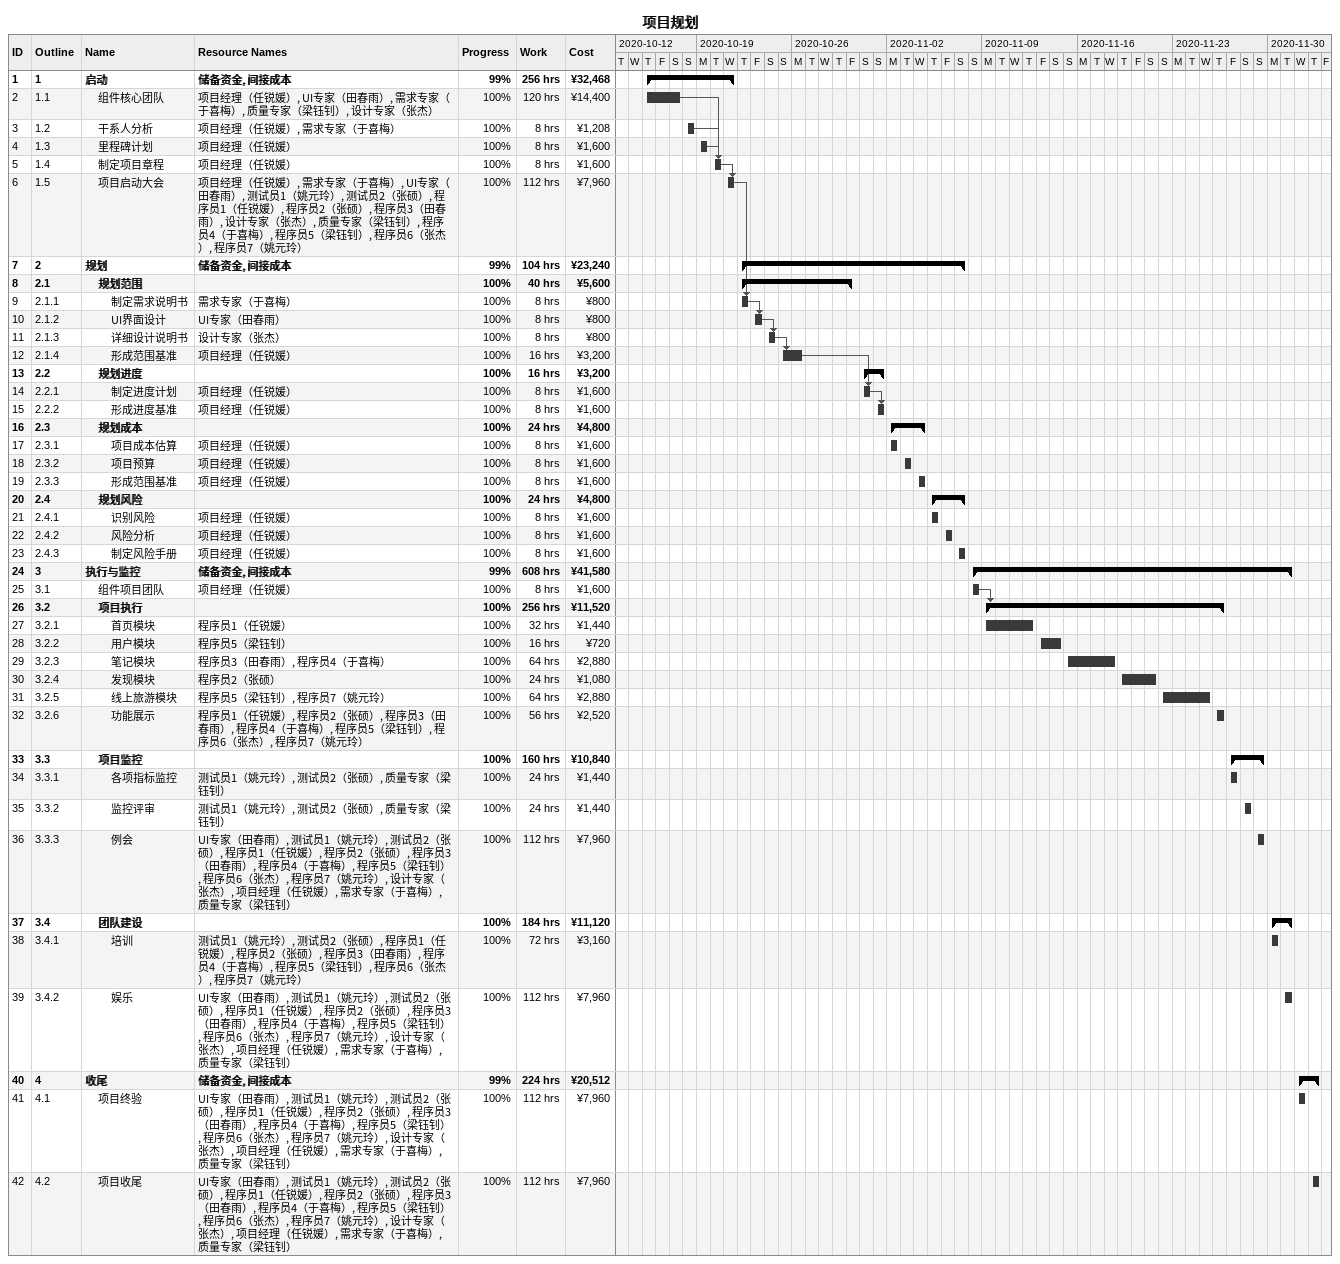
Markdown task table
项目规划

| ID | WBS | Task | Start | Finish | Predecessors | Resources | % complete | Work (h) | Cost (¥) |
|---|---|---|---|---|---|---|---|---|---|
| 1 | 1 | **启动** | 2020-10-15 | 2020-10-21 |  | 储备资金, 间接成本 | 99 | 256 | 32468 |
| 2 | 1.1 | 组件核心团队 | 2020-10-15 | 2020-10-17 |  | 项目经理（任锐媛）, UI专家（田春雨）, 需求专家（于喜梅）, 质量专家（梁钰钊）, 设计专家（张杰） | 100 | 120 | 14400 |
| 3 | 1.2 | 干系人分析 | 2020-10-18 | 2020-10-18 |  | 项目经理（任锐媛）, 需求专家（于喜梅） | 100 | 8 | 1208 |
| 4 | 1.3 | 里程碑计划 | 2020-10-19 | 2020-10-19 |  | 项目经理（任锐媛） | 100 | 8 | 1600 |
| 5 | 1.4 | 制定项目章程 | 2020-10-20 | 2020-10-20 | 2, 3, 4 | 项目经理（任锐媛） | 100 | 8 | 1600 |
| 6 | 1.5 | 项目启动大会 | 2020-10-21 | 2020-10-21 | 5 | 项目经理（任锐媛）, 需求专家（于喜梅）, UI专家（田春雨）, 测试员1（姚元玲）, 测试员2（张硕）, 程序员1（任锐媛）, 程序员2（张硕）, 程序员3（田春雨）, 设计专家（张杰）, 质量专家（梁钰钊）, 程序员4（于喜梅）, 程序员5（梁钰钊）, 程序员6（张杰）, 程序员7（姚元玲） | 100 | 112 | 7960 |
| 7 | 2 | **规划** | 2020-10-22 | 2020-11-07 |  | 储备资金, 间接成本 | 99 | 104 | 23240 |
| 8 | 2.1 | **规划范围** | 2020-10-22 | 2020-10-30 |  |  | 100 | 40 | 5600 |
| 9 | 2.1.1 | 制定需求说明书 | 2020-10-22 | 2020-10-22 | 6 | 需求专家（于喜梅） | 100 | 8 | 800 |
| 10 | 2.1.2 | UI界面设计 | 2020-10-23 | 2020-10-23 | 9 | UI专家（田春雨） | 100 | 8 | 800 |
| 11 | 2.1.3 | 详细设计说明书 | 2020-10-24 | 2020-10-24 | 10 | 设计专家（张杰） | 100 | 8 | 800 |
| 12 | 2.1.4 | 形成范围基准 | 2020-10-25 | 2020-10-26 | 11 | 项目经理（任锐媛） | 100 | 16 | 3200 |
| 13 | 2.2 | **规划进度** | 2020-10-31 | 2020-11-01 |  |  | 100 | 16 | 3200 |
| 14 | 2.2.1 | 制定进度计划 | 2020-10-31 | 2020-10-31 | 12 | 项目经理（任锐媛） | 100 | 8 | 1600 |
| 15 | 2.2.2 | 形成进度基准 | 2020-11-01 | 2020-11-01 | 14 | 项目经理（任锐媛） | 100 | 8 | 1600 |
| 16 | 2.3 | **规划成本** | 2020-11-02 | 2020-11-04 |  |  | 100 | 24 | 4800 |
| 17 | 2.3.1 | 项目成本估算 | 2020-11-02 | 2020-11-02 |  | 项目经理（任锐媛） | 100 | 8 | 1600 |
| 18 | 2.3.2 | 项目预算 | 2020-11-03 | 2020-11-03 |  | 项目经理（任锐媛） | 100 | 8 | 1600 |
| 19 | 2.3.3 | 形成范围基准 | 2020-11-04 | 2020-11-04 |  | 项目经理（任锐媛） | 100 | 8 | 1600 |
| 20 | 2.4 | **规划风险** | 2020-11-05 | 2020-11-07 |  |  | 100 | 24 | 4800 |
| 21 | 2.4.1 | 识别风险 | 2020-11-05 | 2020-11-05 |  | 项目经理（任锐媛） | 100 | 8 | 1600 |
| 22 | 2.4.2 | 风险分析 | 2020-11-06 | 2020-11-06 |  | 项目经理（任锐媛） | 100 | 8 | 1600 |
| 23 | 2.4.3 | 制定风险手册 | 2020-11-07 | 2020-11-07 |  | 项目经理（任锐媛） | 100 | 8 | 1600 |
| 24 | 3 | **执行与监控** | 2020-11-08 | 2020-12-01 |  | 储备资金, 间接成本 | 99 | 608 | 41580 |
| 25 | 3.1 | 组件项目团队 | 2020-11-08 | 2020-11-08 |  | 项目经理（任锐媛） | 100 | 8 | 1600 |
| 26 | 3.2 | **项目执行** | 2020-11-09 | 2020-11-26 | 25 |  | 100 | 256 | 11520 |
| 27 | 3.2.1 | 首页模块 | 2020-11-09 | 2020-11-12 |  | 程序员1（任锐媛） | 100 | 32 | 1440 |
| 28 | 3.2.2 | 用户模块 | 2020-11-13 | 2020-11-14 |  | 程序员5（梁钰钊） | 100 | 16 | 720 |
| 29 | 3.2.3 | 笔记模块 | 2020-11-15 | 2020-11-18 |  | 程序员3（田春雨）, 程序员4（于喜梅） | 100 | 64 | 2880 |
| 30 | 3.2.4 | 发现模块 | 2020-11-19 | 2020-11-21 |  | 程序员2（张硕） | 100 | 24 | 1080 |
| 31 | 3.2.5 | 线上旅游模块 | 2020-11-22 | 2020-11-25 |  | 程序员5（梁钰钊）, 程序员7（姚元玲） | 100 | 64 | 2880 |
| 32 | 3.2.6 | 功能展示 | 2020-11-26 | 2020-11-26 |  | 程序员1（任锐媛）, 程序员2（张硕）, 程序员3（田春雨）, 程序员4（于喜梅）, 程序员5（梁钰钊）, 程序员6（张杰）, 程序员7（姚元玲） | 100 | 56 | 2520 |
| 33 | 3.3 | **项目监控** | 2020-11-27 | 2020-11-29 |  |  | 100 | 160 | 10840 |
| 34 | 3.3.1 | 各项指标监控 | 2020-11-27 | 2020-11-27 |  | 测试员1（姚元玲）, 测试员2（张硕）, 质量专家（梁钰钊） | 100 | 24 | 1440 |
| 35 | 3.3.2 | 监控评审 | 2020-11-28 | 2020-11-28 |  | 测试员1（姚元玲）, 测试员2（张硕）, 质量专家（梁钰钊） | 100 | 24 | 1440 |
| 36 | 3.3.3 | 例会 | 2020-11-29 | 2020-11-29 |  | UI专家（田春雨）, 测试员1（姚元玲）, 测试员2（张硕）, 程序员1（任锐媛）, 程序员2（张硕）, 程序员3（田春雨）, 程序员4（于喜梅）, 程序员5（梁钰钊）, 程序员6（张杰）, 程序员7（姚元玲）, 设计专家（张杰）, 项目经理（任锐媛）, 需求专家（于喜梅）, 质量专家（梁钰钊） | 100 | 112 | 7960 |
| 37 | 3.4 | **团队建设** | 2020-11-30 | 2020-12-01 |  |  | 100 | 184 | 11120 |
| 38 | 3.4.1 | 培训 | 2020-11-30 | 2020-11-30 |  | 测试员1（姚元玲）, 测试员2（张硕）, 程序员1（任锐媛）, 程序员2（张硕）, 程序员3（田春雨）, 程序员4（于喜梅）, 程序员5（梁钰钊）, 程序员6（张杰）, 程序员7（姚元玲） | 100 | 72 | 3160 |
| 39 | 3.4.2 | 娱乐 | 2020-12-01 | 2020-12-01 |  | UI专家（田春雨）, 测试员1（姚元玲）, 测试员2（张硕）, 程序员1（任锐媛）, 程序员2（张硕）, 程序员3（田春雨）, 程序员4（于喜梅）, 程序员5（梁钰钊）, 程序员6（张杰）, 程序员7（姚元玲）, 设计专家（张杰）, 项目经理（任锐媛）, 需求专家（于喜梅）, 质量专家（梁钰钊） | 100 | 112 | 7960 |
| 40 | 4 | **收尾** | 2020-12-02 | 2020-12-03 |  | 储备资金, 间接成本 | 99 | 224 | 20512 |
| 41 | 4.1 | 项目终验 | 2020-12-02 | 2020-12-02 |  | UI专家（田春雨）, 测试员1（姚元玲）, 测试员2（张硕）, 程序员1（任锐媛）, 程序员2（张硕）, 程序员3（田春雨）, 程序员4（于喜梅）, 程序员5（梁钰钊）, 程序员6（张杰）, 程序员7（姚元玲）, 设计专家（张杰）, 项目经理（任锐媛）, 需求专家（于喜梅）, 质量专家（梁钰钊） | 100 | 112 | 7960 |
| 42 | 4.2 | 项目收尾 | 2020-12-03 | 2020-12-03 |  | UI专家（田春雨）, 测试员1（姚元玲）, 测试员2（张硕）, 程序员1（任锐媛）, 程序员2（张硕）, 程序员3（田春雨）, 程序员4（于喜梅）, 程序员5（梁钰钊）, 程序员6（张杰）, 程序员7（姚元玲）, 设计专家（张杰）, 项目经理（任锐媛）, 需求专家（于喜梅）, 质量专家（梁钰钊） | 100 | 112 | 7960 |
